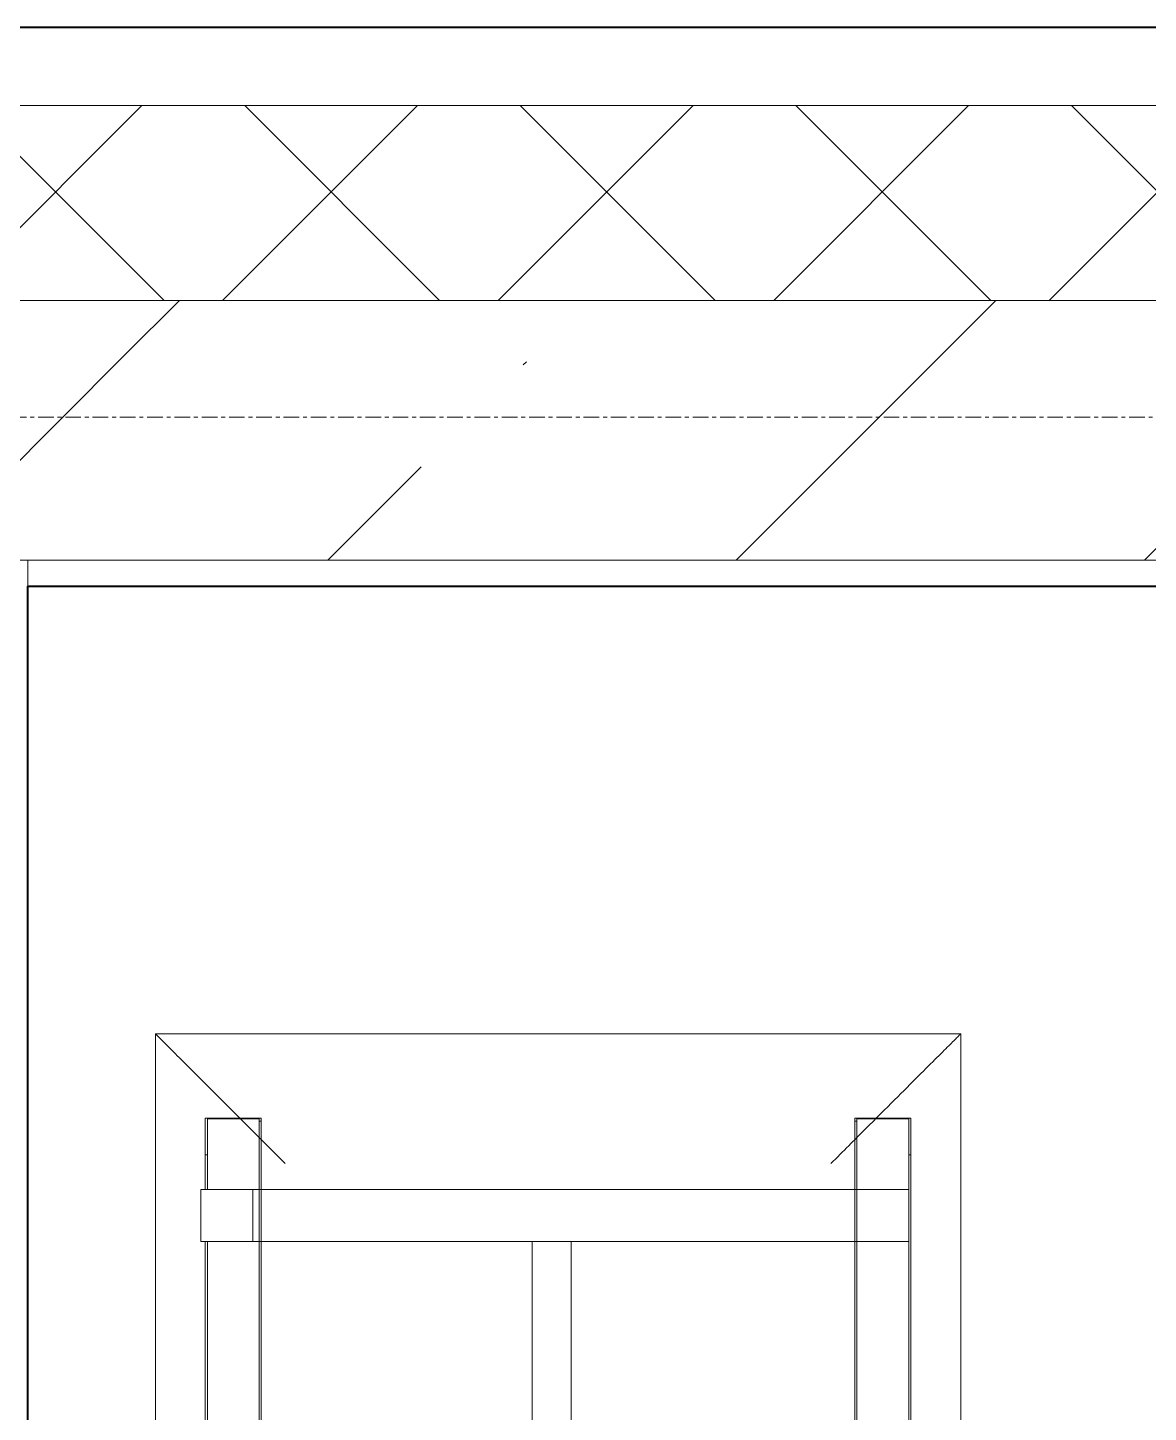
# Model space of a CAD drawing. Header units: millimetres. Extents: x -32954 to 151739, y -65671 to 56243.
# Drawn here: x -12325 to -11462, y -21521 to -20454 of the extents above; entities that cross this region are included whole.
import ezdxf

# ---------------------------------------------------------------- set-up
doc = ezdxf.new("R2010")
doc.units = ezdxf.units.MM
doc.linetypes.add('ADSK_Линия сетки', pattern=[21, 12, -3, 3, -3])
for name, color, linetype, lineweight in [('I-FURN', 7, 'Continuous', 9), ('Оси', 7, 'Continuous', 9), ('Стены разрез', 7, 'Continuous', 40), ('Стены штриховка', 7, 'Continuous', 18)]:
    doc.layers.add(name, color=color, linetype=linetype, lineweight=lineweight)
pattern_1 = [(45, (-4e-12, -22914.43), (-106.066, 106.066), []), (135, (-4e-12, -22914.43), (-106.066, -106.066), [])]
pattern_2 = [(45, (-4e-12, -22914.43), (-314.309, 314.309), []), (45, (314.3, -22914.43), (-314.309, 314.309), [555.625, -111.125, 3.353, -107.772])]

# ---------------------------------------------------------------- blocks, each defined once
blk = doc.blocks.new('М09_Кушетка_медицинская_смотровая - М09_Кушетка_медицинская_смотровая Мед-8000975-О_ТХ_01')
at = {"layer": 'I-FURN'}
for p, q in [((0, 310), (-1310, 310)), ((-1310, 310), (-1310, -310)), ((-1310, 310), (0, 310)), ((-1310, -310), (-1310, 310)), ((525, 271.7), (-1245, 271.7)), ((-1245, 271.7), (-1245, 228.5)), ((-1216.8, 271.7), (-1245, 271.7)), ((-1244.6, 230), (-1244.6, 270)), ((-1244.6, 270), (-1190, 270)), ((-1244.6, 270), (-1216.8, 270)), ((-1216.8, 270), (-1216.8, 271.7)), ((-1216.8, 271.7), (496.8, 271.7)), ((-1216.8, 270), (-1190, 270)), ((-1190, 230), (-1190, 270)), ((-1190, 270), (-1150, 270)), ((-1190, 270), (-1150, 270)), ((-1190, 230), (-1190, 270)), ((-1150, 270), (-1150, 230)), ((-1150, 270), (-1150, 230)), ((-1150, 270), (430, 270)), ((-1150, 270), (430, 270)), ((-1245, 228.5), (525, 228.5)), ((-1245, 228.5), (-1242.8, 228.5)), ((-1242.8, 230), (-1244.6, 230)), ((-1244.6, 230), (-1190, 230)), ((-1242.8, 228.5), (-1242.8, 230)), ((-1242.8, 230), (-1190, 230)), ((-1242.8, 228.5), (522.8, 228.5)), ((-1150, 230), (-1190, 230)), ((-1150, 230), (-1190, 230)), ((-1150, 230), (-1190, 230)), ((-1190, 230), (-1150, 230)), ((-1190, 230), (-1190, -235)), ((-1190, 230), (-1190, -235)), ((-1150, 230), (430, 230)), ((-1150, 230), (430, 230)), ((-1150, -235), (-1150, 230)), ((-1150, 230), (-1150, -235)), ((430, 10), (-1150, 10)), ((-1150, -20), (-1150, 10)), ((-1150, 10), (-1150, -20)), ((-1150, -20), (430, -20)), ((525, -228.5), (-1245, -228.5)), ((-1245, -228.5), (-1245, -271.7)), ((-1242.8, -228.5), (-1245, -228.5)), ((-1244.6, -270), (-1244.6, -230)), ((-1244.6, -230), (430, -230)), ((-1244.6, -230), (-1242.8, -230)), ((-1242.8, -230), (-1242.8, -228.5)), ((-1242.8, -228.5), (522.8, -228.5)), ((-1242.8, -230), (430, -230)), ((-1190, -275), (-1190, -235)), ((-1190, -235), (-1150, -235)), ((-1190, -235), (-1150, -235)), ((-1190, -270), (-1190, -235)), ((-1150, -235), (-1190, -235)), ((-1190, -235), (-1150, -235)), ((-1150, -235), (-1150, -275)), ((-1150, -235), (-1150, -270)), ((-1245, -271.7), (-1190, -271.7)), ((-1245, -271.7), (-1216.8, -271.7)), ((-1216.8, -270), (-1244.6, -270)), ((-1244.6, -270), (-1190, -270)), ((-1216.8, -271.7), (-1216.8, -270)), ((-1216.8, -270), (-1190, -270)), ((-1216.8, -271.7), (-1190, -271.7)), ((-1190, -271.7), (-1190, -270)), ((-1190, -271.7), (-1190, -275)), ((-1190, -275), (-1150, -275)), ((-1150, -275), (-1190, -275)), ((-1150, -270), (-1150, -271.7)), ((-1150, -270), (430, -270)), ((-1150, -270), (430, -270)), ((-1150, -275), (-1150, -271.7)), ((-1150, -271.7), (525, -271.7)), ((-1150, -271.7), (496.8, -271.7)), ((-1310, -310), (0, -310)), ((0, -310), (-1310, -310))]:
    blk.add_line(p, q, dxfattribs=at)
for points in [[(-1310, 310), (-1310, 310), (-1308.6, 308.6), (-1302.5, 302.5), (-1292.3, 292.3), (-1278, 278), (-1259.7, 259.7), (-1237.2, 237.2), (-1219.5, 219.5), (-1210, 210)], [(-1210, -210), (-1219.5, -219.5), (-1237.2, -237.2), (-1259.7, -259.7), (-1278, -278), (-1292.3, -292.3), (-1302.5, -302.5), (-1308.6, -308.6), (-1310, -310), (-1310, -310)]]:
    blk.add_open_spline(points, degree=3, dxfattribs=at)

msp = doc.modelspace()

# ---------------------------------------------------------------- hatches: boundary and pattern name
at = {"layer": 'Стены разрез', "lineweight": 9}
h = msp.add_hatch(dxfattribs=at)
h.set_pattern_fill('FP_1', color=256, style=0, pattern_type=2)
h.set_pattern_definition(pattern_1)
h.paths.add_polyline_path([(-12250.7, -20664.4), (-12250.7, -20514.4), (-13169.8, -20514.4), (-13169.8, -20534.4), (-13104.8, -20534.4), (-13104.8, -20664.4)])
h.paths.add_polyline_path([(-14464.8, -20664.4), (-14464.8, -20534.4), (-14399.8, -20534.4), (-14399.8, -20514.4), (-15365, -20514.4), (-15365, -20664.4), (-15136.6, -20664.4)])
h = msp.add_hatch(dxfattribs=at)
h.set_pattern_fill('FP_1', color=256, style=0, pattern_type=2)
h.set_pattern_definition(pattern_1)
h.paths.add_polyline_path([(-11415.7, -20664.4), (-11415.7, -20534.4), (-11350.7, -20534.4), (-11350.7, -20514.4), (-12250.7, -20514.4), (-12250.7, -20664.4), (-12132.1, -20664.4)])
h = msp.add_hatch(dxfattribs=at)
h.set_pattern_fill('FP_2', color=256, style=0, pattern_type=2)
h.set_pattern_definition(pattern_2)
h.paths.add_polyline_path([(-12250.7, -20864.4), (-12250.7, -20664.4), (-13104.8, -20664.4), (-13104.8, -20864.4), (-12325, -20864.4)])
h.paths.add_polyline_path([(-15175, -20864.4), (-14464.8, -20864.4), (-14464.8, -20664.4), (-15365, -20664.4), (-15365, -20864.4)])
h = msp.add_hatch(dxfattribs=at)
h.set_pattern_fill('FP_2', color=256, style=0, pattern_type=2)
h.set_pattern_definition(pattern_2)
h.paths.add_polyline_path([(-11415.7, -20864.4), (-11415.7, -20664.4), (-12250.7, -20664.4), (-12250.7, -20864.4), (-12132.1, -20864.4)])

# ---------------------------------------------------------------- linework, layer by layer
at = {"layer": 'Оси', "linetype": 'ADSK_Линия сетки'}
msp.add_line((2500, -20754.4), (-32136.4, -20754.4), dxfattribs=at)
at = {"layer": 'Стены разрез'}
for p, q in [((-11350.7, -20454.4), (-13169.8, -20454.4)), ((-12325, -26284.4), (-12325, -20884.4)), ((-12325, -20884.4), (-11415.7, -20884.4))]:
    msp.add_line(p, q, dxfattribs=at)
at = {"layer": 'Стены штриховка'}
for p, q in [((-11350.7, -20514.4), (-13169.8, -20514.4)), ((-11415.7, -20664.4), (-13104.8, -20664.4)), ((-11415.7, -20864.4), (-13104.8, -20864.4)), ((-12325, -20864.4), (-12325, -20884.4))]:
    msp.add_line(p, q, dxfattribs=at)

# ---------------------------------------------------------------- block references
at = {"layer": 'I-FURN', "rotation": 269.9999999999985}
msp.add_blockref('М09_Кушетка_медицинская_смотровая - М09_Кушетка_медицинская_смотровая Мед-8000975-О_ТХ_01', (-11916.7, -22539.1), dxfattribs=at)

doc.saveas('drawing.dxf')
